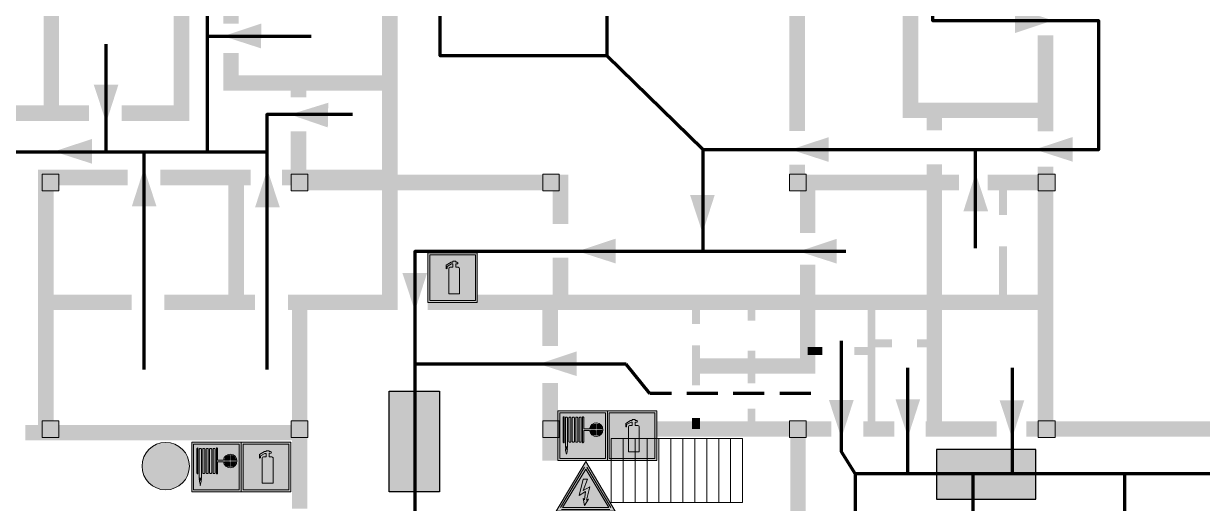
# Model space of a CAD drawing. Header units: millimetres. Extents: x 13810 to 67229, y 12374 to 21950.
# Drawn here: x 23088.9 to 23241.1, y 13890.3 to 13952.2 of the extents above; entities that cross this region are included whole.
import ezdxf

# ---------------------------------------------------------------- set-up
doc = ezdxf.new("R2010")
doc.units = ezdxf.units.MM
doc.linetypes.add('{ Wide Dash }', pattern=[12, 4, -2, 4, -2])
doc.layers.add('План_Штампы', color=7, linetype='Continuous')

# ---------------------------------------------------------------- blocks, each defined once
blk = doc.blocks.new('A$C32E8229D')
at = {"true_color": 0xffffff}
blk.add_hatch(color=7, dxfattribs=at).paths.add_polyline_path([(0, 0), (0, -8), (16, -8), (16, 0)])
h = blk.add_hatch(color=126)
h.paths.add_polyline_path([(0.2, -0.2), (15.8, -0.2), (15.8, -7.8), (0.2, -7.8)])
h.paths.add_polyline_path([(13.49, -2.05), (12.08, -2.05), (11.37, -2.63, 0.162397), (11.29, -2.84), (11.29, -3.63), (10.35, -3.63), (10.35, -4.05), (11.68, -4.05), (11.68, -3.48), (12.26, -4.28), (11.29, -5.1), (11.29, -6.78), (11.85, -6.78), (11.85, -5.44), (12.8, -4.64), (12.8, -5.94), (14.46, -5.94), (14.46, -5.39), (13.45, -5.39), (13.45, -3.97), (12.46, -2.59), (13.15, -2.59), (13.69, -3.34), (14.18, -3)], flags=16)
h.paths.add_polyline_path([(10.74, -1.82, 1), (11.8, -1.82, 1)], flags=16)
h.paths.add_polyline_path([(9.39, -3.59), (5.99, -3.59), (6.56, -3.03), (5.91, -3.03), (5.1, -3.83), (5.91, -4.64), (6.56, -4.64), (5.99, -4.09), (9.39, -4.09)], flags=16)
h.paths.add_polyline_path([(4.29, -1.08), (1.72, -1.08), (1.72, -6.6), (4.29, -6.6)], flags=16)
at = {"color": 126}
blk.add_lwpolyline([(16, -8), (0, -8), (0, 0), (16, 0)], close=True, dxfattribs=at)
blk = doc.blocks.new('A$C37112FD5')
at = {"true_color": 0xf5f5ff}
h = blk.add_hatch(color=7, dxfattribs=at)
h.dxf.hatch_style = 1
h.paths.add_polyline_path([(12.8, -7.4), (0, -7.4), (0, -20.2), (12.8, -20.2)])
h.paths.add_polyline_path([(12.29, -7.91), (12.29, -19.69), (0.51, -19.69), (0.51, -7.91)], flags=16)
h.paths.add_polyline_path([(4.98, -9.04, -0.42597), (5.17, -9.22), (5.17, -12.25), (5.17, -15.29, -0.432244), (4.98, -15.47), (4.83, -15.47, -0.42597), (4.64, -15.29), (4.64, -12.25), (4.64, -9.22, -0.432244), (4.83, -9.04)], flags=0)
h.paths.add_polyline_path([(4.28, -9.22), (4.28, -12.25), (4.28, -15.29, -0.432244), (4.09, -15.47), (3.94, -15.47, -0.42597), (3.75, -15.29), (3.75, -12.25), (3.75, -9.22, -0.432244), (3.94, -9.04), (4.09, -9.04, -0.42597)], flags=0)
h.paths.add_polyline_path([(5.72, -9.04), (5.87, -9.04, -0.42597), (6.06, -9.22), (6.06, -12.25), (6.06, -15.29, -0.432244), (5.87, -15.47), (5.72, -15.47, -0.42597), (5.53, -15.29), (5.53, -12.25), (5.53, -9.22, -0.432244)], flags=0)
h.paths.add_polyline_path([(6.42, -8.9), (6.5, -8.9, -0.42597), (6.69, -9.08), (6.69, -12.03), (8.21, -12.03, -15.824349), (8.21, -12.47), (6.69, -12.47), (6.69, -15.42, -0.432244), (6.5, -15.6), (6.42, -15.6)], flags=0)
h.paths.add_polyline_path([(3.39, -9.22), (3.39, -12.25), (3.39, -15.29, -0.432244), (3.2, -15.47), (3.05, -15.47, -0.42597), (2.85, -15.29), (2.85, -12.25), (2.85, -9.22, -0.432244), (3.05, -9.04), (3.2, -9.04, -0.42597)], flags=0)
h.paths.add_polyline_path([(2.5, -9.22), (2.5, -16.71), (1.96, -16.71), (1.96, -9.22, -0.432244), (2.15, -9.04), (2.31, -9.04, -0.42597)], flags=0)
h.paths.add_polyline_path([(1.61, -8.9), (1.61, -15.6), (1.57, -15.6, -0.42597), (1.37, -15.42), (1.37, -12.03), (1.37, -9.09, -0.432244), (1.57, -8.9)], flags=0)
h.paths.add_polyline_path([(9.76, -10.81), (9.76, -12.03), (8.49, -12.03, -0.336371)], flags=0)
h.paths.add_polyline_path([(8.49, -12.47), (9.76, -12.47), (9.76, -13.7, -0.336371)], flags=0)
h.paths.add_polyline_path([(10.11, -10.81, -0.336371), (11.38, -12.03), (10.11, -12.03)], flags=0)
h.paths.add_polyline_path([(10.11, -12.47), (11.38, -12.47, -0.336371), (10.11, -13.7)], flags=0)
h.paths.add_polyline_path([(2.5, -16.84), (2.5, -17.05), (1.97, -17.05), (1.97, -16.84)], flags=0)
h.paths.add_polyline_path([(2.5, -17.24, -0.033778), (2.24, -18.6, -0.033778), (1.97, -17.24)], flags=0)
h = blk.add_hatch(color=242)
h.dxf.hatch_style = 1
h.paths.add_polyline_path([(12.29, -7.91), (0.51, -7.91), (0.51, -19.69), (12.29, -19.69)])
h.paths.add_polyline_path([(6.42, -15.6), (6.42, -8.9), (6.5, -8.9, -0.42597), (6.69, -9.08), (6.69, -12.03), (8.21, -12.03, -15.824349), (8.21, -12.47), (6.69, -12.47), (6.69, -15.42, -0.432244), (6.5, -15.6)], flags=16)
h.paths.add_polyline_path([(5.87, -15.47), (5.72, -15.47, -0.42597), (5.53, -15.29), (5.53, -12.25), (5.53, -9.22, -0.432244), (5.72, -9.04), (5.87, -9.04, -0.42597), (6.06, -9.22), (6.06, -12.25), (6.06, -15.29, -0.432244)], flags=16)
h.paths.add_polyline_path([(4.98, -15.47), (4.83, -15.47, -0.42597), (4.64, -15.29), (4.64, -12.25), (4.64, -9.22, -0.432244), (4.83, -9.04), (4.98, -9.04, -0.42597), (5.17, -9.22), (5.17, -12.25), (5.17, -15.29, -0.432244)], flags=16)
h.paths.add_polyline_path([(4.09, -15.47), (3.94, -15.47, -0.42597), (3.75, -15.29), (3.75, -12.25), (3.75, -9.22, -0.432244), (3.94, -9.04), (4.09, -9.04, -0.42597), (4.28, -9.22), (4.28, -12.25), (4.28, -15.29, -0.432244)], flags=16)
h.paths.add_polyline_path([(3.2, -15.47), (3.05, -15.47, -0.42597), (2.85, -15.29), (2.85, -12.25), (2.85, -9.22, -0.432244), (3.05, -9.04), (3.2, -9.04, -0.42597), (3.39, -9.22), (3.39, -12.25), (3.39, -15.29, -0.432244)], flags=16)
h.paths.add_polyline_path([(2.5, -17.05), (1.97, -17.05), (1.97, -16.84), (2.5, -16.84)], flags=16)
h.paths.add_polyline_path([(2.5, -17.24, -0.033778), (2.24, -18.6, -0.033778), (1.97, -17.24)], flags=16)
h.paths.add_polyline_path([(2.5, -16.71), (1.96, -16.71), (1.96, -9.22, -0.432244), (2.15, -9.04), (2.31, -9.04, -0.42597), (2.5, -9.22)], flags=16)
h.paths.add_polyline_path([(1.61, -15.6), (1.57, -15.6, -0.42597), (1.37, -15.42), (1.37, -12.03), (1.37, -9.09, -0.432244), (1.57, -8.9), (1.61, -8.9)], flags=16)
h.paths.add_polyline_path([(8.49, -12.47), (9.76, -12.47), (9.76, -13.7, -0.336371)], flags=0)
h.paths.add_polyline_path([(10.11, -13.7), (10.11, -12.47), (11.38, -12.47, -0.336371)], flags=0)
h.paths.add_polyline_path([(8.49, -12.03, -0.336371), (9.76, -10.81), (9.76, -12.03)], flags=0)
h.paths.add_polyline_path([(10.11, -12.03), (10.11, -10.81, -0.336371), (11.38, -12.03)], flags=0)
h = blk.add_hatch(color=7, dxfattribs=at)
h.dxf.hatch_style = 1
h.paths.add_polyline_path([(1.61, -8.9), (1.57, -8.9, 0.432244), (1.37, -9.09), (1.37, -12.03), (1.37, -15.42, 0.42597), (1.57, -15.6), (1.61, -15.6)])
h.paths.add_polyline_path([(2.5, -9.22, 0.42597), (2.31, -9.04), (2.15, -9.04, 0.432244), (1.96, -9.22), (1.96, -16.71), (2.5, -16.71)])
h.paths.add_polyline_path([(2.5, -16.84), (1.97, -16.84), (1.97, -17.05), (2.5, -17.05)])
h.paths.add_polyline_path([(2.5, -17.24), (1.97, -17.24, 0.033778), (2.24, -18.6, 0.033778)])
h.paths.add_polyline_path([(3.39, -12.25), (3.39, -9.22, 0.42597), (3.2, -9.04), (3.05, -9.04, 0.432244), (2.85, -9.22), (2.85, -12.25), (2.85, -15.29, 0.42597), (3.05, -15.47), (3.2, -15.47, 0.432244), (3.39, -15.29)])
h.paths.add_polyline_path([(4.28, -12.25), (4.28, -9.22, 0.42597), (4.09, -9.04), (3.94, -9.04, 0.432244), (3.75, -9.22), (3.75, -12.25), (3.75, -15.29, 0.42597), (3.94, -15.47), (4.09, -15.47, 0.432244), (4.28, -15.29)])
h.paths.add_polyline_path([(5.17, -12.25), (5.17, -9.22, 0.42597), (4.98, -9.04), (4.83, -9.04, 0.432244), (4.64, -9.22), (4.64, -12.25), (4.64, -15.29, 0.42597), (4.83, -15.47), (4.98, -15.47, 0.432244), (5.17, -15.29)])
h.paths.add_polyline_path([(6.06, -12.25), (6.06, -9.22, 0.42597), (5.87, -9.04), (5.72, -9.04, 0.432244), (5.53, -9.22), (5.53, -12.25), (5.53, -15.29, 0.42597), (5.72, -15.47), (5.87, -15.47, 0.432244), (6.06, -15.29)])
h.paths.add_polyline_path([(6.69, -12.47), (8.21, -12.47, 15.824349), (8.21, -12.03), (6.69, -12.03), (6.69, -9.08, 0.42597), (6.5, -8.9), (6.42, -8.9), (6.42, -15.6), (6.5, -15.6, 0.432244), (6.69, -15.42)])
h.paths.add_polyline_path([(8.49, -12.47), (9.76, -12.47), (9.76, -13.7, -0.336371)], flags=16)
h.paths.add_polyline_path([(8.49, -12.03, -0.336371), (9.76, -10.81), (9.76, -12.03)], flags=16)
h.paths.add_polyline_path([(10.11, -12.47), (11.38, -12.47, -0.336371), (10.11, -13.7)], flags=16)
h.paths.add_polyline_path([(10.11, -12.03), (10.11, -10.81, -0.336371), (11.38, -12.03)], flags=16)
h = blk.add_hatch(color=242)
h.dxf.hatch_style = 1
h.paths.add_polyline_path([(9.76, -10.81, 0.336371), (8.49, -12.03), (9.76, -12.03)])
h.paths.add_polyline_path([(10.11, -10.81), (10.11, -12.03), (11.38, -12.03, 0.336371)])
h.paths.add_polyline_path([(11.38, -12.47), (10.11, -12.47), (10.11, -13.7, 0.336371)])
h.paths.add_polyline_path([(9.76, -12.47), (8.49, -12.47, 0.336371), (9.76, -13.7)])
at = {"color": 242, "lineweight": 5}
for p, q in [((0, -20.2), (0, -7.4)), ((0, -7.4), (12.8, -7.4)), ((1.37, -12.03), (1.37, -9.08)), ((1.57, -8.9), (1.61, -8.9)), ((1.61, -8.9), (1.61, -15.6)), ((2.15, -9.04), (2.31, -9.04)), ((3.05, -9.04), (3.2, -9.04)), ((3.94, -9.04), (4.09, -9.04)), ((4.83, -9.04), (4.98, -9.04)), ((5.72, -9.04), (5.87, -9.04)), ((6.42, -8.9), (6.42, -15.6)), ((6.5, -8.9), (6.42, -8.9)), ((6.69, -12.03), (6.69, -9.08)), ((12.8, -20.2), (12.8, -7.4)), ((1.37, -12.03), (1.37, -15.42)), ((1.96, -16.71), (1.96, -9.22)), ((2.5, -16.71), (2.5, -9.22)), ((2.85, -12.25), (2.85, -9.22)), ((3.39, -12.25), (3.39, -9.22)), ((3.75, -12.25), (3.75, -9.22)), ((4.28, -12.25), (4.28, -9.22)), ((4.64, -12.25), (4.64, -9.22)), ((5.17, -12.25), (5.17, -9.22)), ((5.53, -12.25), (5.53, -9.22)), ((6.06, -12.25), (6.06, -9.22)), ((8.21, -12.03), (6.69, -12.03)), ((9.76, -12.03), (8.49, -12.03)), ((9.76, -10.81), (9.76, -12.03)), ((10.11, -10.81), (10.11, -12.03)), ((11.38, -12.03), (10.11, -12.03)), ((2.85, -12.25), (2.85, -15.29)), ((3.39, -12.25), (3.39, -15.29)), ((3.75, -12.25), (3.75, -15.29)), ((4.28, -12.25), (4.28, -15.29)), ((4.64, -12.25), (4.64, -15.29)), ((5.17, -12.25), (5.17, -15.29)), ((5.53, -12.25), (5.53, -15.29)), ((6.06, -12.25), (6.06, -15.29)), ((8.21, -12.47), (6.69, -12.47)), ((6.69, -12.47), (6.69, -15.42)), ((9.76, -12.47), (8.49, -12.47)), ((9.76, -12.47), (9.76, -13.7)), ((11.38, -12.47), (10.11, -12.47)), ((10.11, -12.47), (10.11, -13.7)), ((1.57, -15.6), (1.61, -15.6)), ((1.96, -16.71), (2.5, -16.71)), ((1.97, -16.84), (2.5, -16.84)), ((1.97, -17.05), (1.97, -16.84)), ((2.5, -17.05), (1.97, -17.05)), ((1.97, -17.24), (2.5, -17.24)), ((2.5, -16.84), (2.5, -17.05)), ((3.05, -15.47), (3.2, -15.47)), ((3.94, -15.47), (4.09, -15.47)), ((4.83, -15.47), (4.98, -15.47)), ((5.72, -15.47), (5.87, -15.47)), ((6.42, -15.6), (6.5, -15.6)), ((0, -20.2), (12.8, -20.2))]:
    blk.add_line(p, q, dxfattribs=at)
blk.add_lwpolyline([(0.51, -7.91), (12.29, -7.91), (12.29, -19.69), (0.51, -19.69)], close=True, dxfattribs=at)
for centre, radius, start, end in [((1.56, -9.09), 0.182, 87.1027, 180.6071), ((2.15, -9.22), 0.182, 87.1027, 180.6071), ((2.32, -9.22), 0.182, 359.3929, 92.8973), ((3.04, -9.22), 0.182, 87.1027, 180.6071), ((3.21, -9.22), 0.182, 359.3929, 92.8973), ((3.93, -9.22), 0.182, 87.1027, 180.6071), ((4.1, -9.22), 0.182, 359.3929, 92.8973), ((4.82, -9.22), 0.182, 87.1027, 180.6071), ((4.99, -9.22), 0.182, 359.3929, 92.8973), ((5.71, -9.22), 0.182, 87.1027, 180.6071), ((5.88, -9.22), 0.182, 359.3929, 92.8973), ((6.51, -9.09), 0.182, 359.3929, 92.8973), ((9.93, -12.25), 1.74, 187.2319, 172.7681), ((9.93, -12.25), 1.46, 96.9927, 171.3585), ((9.93, -12.25), 1.46, 8.6415, 83.0073), ((9.93, -12.25), 1.46, 188.6415, 263.0073), ((9.93, -12.25), 1.46, 276.9927, 351.3585), ((1.56, -15.42), 0.182, 179.3929, 272.8973), ((12.17, -15.98), 10.27, 187.041, 194.7793), ((-7.7, -15.98), 10.27, 345.2207, 352.959), ((3.04, -15.29), 0.182, 179.3929, 272.8973), ((3.21, -15.29), 0.182, 267.1027, 0.6071), ((3.93, -15.29), 0.182, 179.3929, 272.8973), ((4.1, -15.29), 0.182, 267.1027, 0.6071), ((4.82, -15.29), 0.182, 179.3929, 272.8973), ((4.99, -15.29), 0.182, 267.1027, 0.6071), ((5.71, -15.29), 0.182, 179.3929, 272.8973), ((5.88, -15.29), 0.182, 267.1027, 0.6071), ((6.51, -15.42), 0.182, 267.1027, 0.6071)]:
    blk.add_arc(centre, radius, start, end, dxfattribs=at)
blk = doc.blocks.new('A$C3AD82952')
at = {"true_color": 0xf5f5ff}
h = blk.add_hatch(color=7, dxfattribs=at)
h.dxf.hatch_style = 1
h.paths.add_polyline_path([(8.21, 8.73, 0.414214), (7.89, 9.05), (7.22, 9.05), (7.22, 9.92), (7.59, 9.92, 1), (7.57, 10.36), (7.22, 10.36), (7.22, 10.6), (6.43, 10.6), (6.43, 10.36), (6.01, 10.36), (4.74, 9.59), (4.74, 8.69), (4.98, 8.73), (4.98, 9.26), (6.12, 9.91), (6.43, 9.91), (6.43, 9.05), (5.76, 9.05, 0.414214), (5.44, 8.73), (5.44, 2.2), (8.21, 2.2)], flags=0)
h.paths.add_polyline_path([(12.8, 12.8), (0, 12.8), (0, 0), (12.8, 0)])
h.paths.add_polyline_path([(0.51, 12.29), (12.29, 12.29), (12.29, 0.51), (0.51, 0.51)], flags=16)
h.paths.add_polyline_path([(4.74, 9.59), (6.01, 10.36), (6.43, 10.36), (6.43, 10.6), (7.22, 10.6), (7.22, 10.36), (7.59, 10.36, -0.94586), (7.59, 9.92), (7.22, 9.92), (7.22, 9.05), (7.89, 9.05, -0.414214), (8.21, 8.73), (8.21, 2.2), (5.44, 2.2), (5.44, 8.73, -0.414214), (5.76, 9.05), (6.43, 9.05), (6.43, 9.91), (6.12, 9.91), (4.98, 9.26), (4.98, 8.73), (4.74, 8.69)], flags=0)
h = blk.add_hatch(color=242)
h.dxf.hatch_style = 1
h.paths.add_polyline_path([(12.29, 12.29), (0.51, 12.29), (0.51, 0.51), (12.29, 0.51)])
h.paths.add_polyline_path([(4.74, 8.69), (4.74, 9.59), (6.01, 10.36), (6.43, 10.36), (6.43, 10.6), (7.22, 10.6), (7.22, 10.36), (7.59, 10.36, -0.94586), (7.59, 9.92), (7.22, 9.92), (7.22, 9.05), (7.89, 9.05, -0.414214), (8.21, 8.73), (8.21, 2.2), (5.44, 2.2), (5.44, 8.73, -0.414214), (5.76, 9.05), (6.43, 9.05), (6.43, 9.91), (6.12, 9.91), (4.98, 9.26), (4.98, 8.73)], flags=16)
h = blk.add_hatch(color=7, dxfattribs=at)
h.dxf.hatch_style = 1
h.paths.add_polyline_path([(8.21, 8.73, 0.414214), (7.89, 9.05), (7.22, 9.05), (7.22, 9.92), (7.59, 9.92, 1), (7.57, 10.36), (7.22, 10.36), (7.22, 10.6), (6.43, 10.6), (6.43, 10.36), (6.01, 10.36), (4.74, 9.59), (4.74, 8.69), (4.98, 8.73), (4.98, 9.26), (6.12, 9.91), (6.43, 9.91), (6.43, 9.05), (5.76, 9.05, 0.414214), (5.44, 8.73), (5.44, 2.2), (8.21, 2.2)])
at = {"color": 242, "lineweight": 5}
for p, q in [((0, 0), (0, 12.8)), ((0, 12.8), (12.8, 12.8)), ((12.8, 0), (12.8, 12.8)), ((6.01, 10.36), (4.74, 9.59)), ((4.74, 9.59), (4.74, 8.69)), ((4.98, 9.26), (6.12, 9.91)), ((4.98, 8.73), (4.98, 9.26)), ((6.01, 10.36), (6.43, 10.36)), ((6.12, 9.91), (6.43, 9.91)), ((7.22, 10.6), (6.43, 10.6)), ((6.43, 10.6), (6.43, 10.36)), ((6.43, 9.91), (6.43, 9.05)), ((7.22, 10.36), (7.22, 10.6)), ((7.59, 10.36), (7.22, 10.36)), ((7.22, 9.05), (7.22, 9.92)), ((7.59, 9.92), (7.22, 9.92)), ((4.74, 8.69), (4.98, 8.73)), ((5.44, 2.2), (5.44, 8.73)), ((5.76, 9.05), (6.43, 9.05)), ((7.89, 9.05), (7.22, 9.05)), ((8.21, 2.2), (8.21, 8.73)), ((0, 0), (12.8, 0)), ((5.44, 2.2), (8.21, 2.2))]:
    blk.add_line(p, q, dxfattribs=at)
blk.add_lwpolyline([(0.51, 12.29), (12.29, 12.29), (12.29, 0.51), (0.51, 0.51)], close=True, dxfattribs=at)
for centre, radius, start, end in [((7.58, 10.14), 0.223, 273.1875, 86.8125), ((5.76, 8.73), 0.32, 90, 180), ((7.89, 8.73), 0.32, 0, 90)]:
    blk.add_arc(centre, radius, start, end, dxfattribs=at)
blk = doc.blocks.new('A$C7B8C2D5B')
at = {"lineweight": 0}
h = blk.add_hatch(color=5, dxfattribs=at)
h.dxf.hatch_style = 1
h.paths.add_polyline_path([(1.397, -3.024, 1), (-2.112, -3.024, 1)])
at = {"color": 5, "lineweight": 0}
blk.add_circle((-0.358, -3.024), 1.755, dxfattribs=at)
blk = doc.blocks.new('A$C3E6D3DDE')
at = {"lineweight": 5}
h = blk.add_hatch(color=40, dxfattribs=at)
h.paths.add_polyline_path([(24.1, 1.45), (16.46, -11.35), (31.74, -11.35)])
h.paths.add_polyline_path([(24.09, -0.46), (30.03, -10.41), (18.14, -10.41)], flags=16)
h.paths.add_polyline_path([(24.54, -3.08), (23.41, -6.02), (25.13, -5.01), (24.33, -8.5), (24.82, -8.27), (23.79, -9.86), (23.4, -8.04), (23.8, -8.43), (24.04, -6.29), (22.39, -7.25), (23.44, -3.08)], flags=0)
h = blk.add_hatch(color=256, dxfattribs=at)
h.paths.add_polyline_path([(24.37, 0.03, 0.567511), (23.82, 0.03), (17.59, -10.4, 0.582454), (17.86, -10.88), (30.32, -10.88, 0.582149), (30.6, -10.4)])
h.paths.add_polyline_path([(24.09, -0.46), (18.14, -10.41), (30.03, -10.41)], flags=16)
h.paths.add_polyline_path([(24.54, -3.08), (23.41, -6.02), (25.13, -5.01), (24.33, -8.5), (24.82, -8.27), (23.79, -9.86), (23.4, -8.04), (23.8, -8.43), (24.04, -6.29), (22.39, -7.25), (23.44, -3.08)], flags=0)
h = blk.add_hatch(color=40, dxfattribs=at)
h.paths.add_polyline_path([(24.09, -0.46), (18.14, -10.41), (30.03, -10.41)])
h.paths.add_polyline_path([(24.82, -8.27), (23.79, -9.86), (23.4, -8.04), (23.8, -8.43), (24.04, -6.29), (22.39, -7.25), (23.44, -3.08), (24.54, -3.08), (23.41, -6.02), (25.13, -5.01), (24.33, -8.5)], flags=16)
at = {"color": 40, "lineweight": 5}
for p, q in [((16.46, -11.35), (24.1, 1.45)), ((24.1, 1.45), (31.74, -11.35))]:
    blk.add_line(p, q, dxfattribs=at)
at = {"lineweight": 5}
for p, q in [((17.59, -10.4), (23.82, 0.03)), ((24.37, 0.03), (30.6, -10.4)), ((18.14, -10.41), (24.09, -0.46)), ((24.09, -0.46), (30.03, -10.41)), ((23.44, -3.08), (22.39, -7.25)), ((23.41, -6.02), (24.54, -3.08)), ((25.13, -5.01), (23.41, -6.02)), ((24.54, -3.08), (23.44, -3.08)), ((24.33, -8.5), (25.13, -5.01)), ((22.39, -7.25), (24.04, -6.29)), ((23.8, -8.43), (23.4, -8.04)), ((23.4, -8.04), (23.79, -9.86)), ((23.79, -9.86), (24.82, -8.27)), ((24.04, -6.29), (23.8, -8.43)), ((24.82, -8.27), (24.33, -8.5)), ((17.86, -10.88), (30.32, -10.88)), ((18.14, -10.41), (30.03, -10.41))]:
    blk.add_line(p, q, dxfattribs=at)
at = {"color": 50, "lineweight": 5}
blk.add_line((31.74, -11.35), (16.46, -11.35), dxfattribs=at)

msp = doc.modelspace()

# ---------------------------------------------------------------- hatches: boundary and pattern name
at = {"lineweight": 0}
h = msp.add_hatch(color=256, dxfattribs=at)
h.dxf.hatch_style = 1
h.paths.add_polyline_path([(23093.44, 13932.82), (23091.29, 13932.82), (23091.29, 13930.66), (23093.44, 13930.66)])
h = msp.add_hatch(color=256, dxfattribs=at)
h.dxf.hatch_style = 1
h.paths.add_polyline_path([(23125.62, 13932.82), (23123.46, 13932.82), (23123.46, 13930.66), (23125.62, 13930.66)])
h = msp.add_hatch(color=256, dxfattribs=at)
h.dxf.hatch_style = 1
h.paths.add_polyline_path([(23158.08, 13932.8), (23155.93, 13932.8), (23155.93, 13930.65), (23158.08, 13930.65)])
h = msp.add_hatch(color=256, dxfattribs=at)
h.dxf.hatch_style = 1
h.paths.add_polyline_path([(23189.97, 13932.8), (23187.81, 13932.8), (23187.81, 13930.65), (23189.97, 13930.65)])
h = msp.add_hatch(color=256, dxfattribs=at)
h.dxf.hatch_style = 1
h.paths.add_polyline_path([(23222.1, 13932.8), (23219.94, 13932.8), (23219.94, 13930.65), (23222.1, 13930.65)])
h = msp.add_hatch(color=256, dxfattribs=at)
h.dxf.hatch_style = 1
h.paths.add_polyline_path([(23093.44, 13900.97), (23091.29, 13900.97), (23091.29, 13898.81), (23093.44, 13898.81)])
h = msp.add_hatch(color=256, dxfattribs=at)
h.dxf.hatch_style = 1
h.paths.add_polyline_path([(23125.62, 13900.97), (23123.46, 13900.97), (23123.46, 13898.81), (23125.62, 13898.81)])
h = msp.add_hatch(color=256, dxfattribs=at)
h.dxf.hatch_style = 1
h.paths.add_polyline_path([(23158.08, 13900.97), (23155.93, 13900.97), (23155.93, 13898.81), (23158.08, 13898.81)])
h = msp.add_hatch(color=256, dxfattribs=at)
h.dxf.hatch_style = 1
h.paths.add_polyline_path([(23189.97, 13900.97), (23187.81, 13900.97), (23187.81, 13898.81), (23189.97, 13898.81)])
h = msp.add_hatch(color=256, dxfattribs=at)
h.dxf.hatch_style = 1
h.paths.add_polyline_path([(23222.1, 13900.97), (23219.94, 13900.97), (23219.94, 13898.81), (23222.1, 13898.81)])

# ---------------------------------------------------------------- linework, layer by layer
at = {"color": 126, "lineweight": 100, "true_color": 0x008754}
for points in [[(23044.08, 13964.19), (23044.08, 13960.42), (23053.92, 13960.42), (23053.92, 13935.69), (23033.44, 13935.69), (23112.64, 13935.69), (23112.64, 14033.45), (23100.1, 14033.45), (23153.43, 14033.45), (23159.91, 14031.4), (23213.9, 14031.4), (23213.9, 14039.44), (23195.98, 14039.44)], [(23164.2, 14012.08), (23164.2, 14012.08), (23164.2, 13948.08), (23142.7, 13948.08), (23142.7, 13979.08)], [(23176.6, 13935.99), (23179.37, 13935.99), (23227.76, 13935.99), (23227.76, 13952.6), (23206.33, 13952.6), (23206.33, 13974.71)], [(23112.64, 13950.59), (23126.04, 13950.59)], [(23099.55, 13935.69), (23099.55, 13949.56)], [(23176.6, 13935.99), (23164.2, 13948.08)], [(23131.36, 13940.49), (23120.32, 13940.49), (23120.32, 13935.69)], [(23104.44, 13935.69), (23104.44, 13907.59)], [(23112.64, 13935.69), (23120.32, 13935.69), (23120.32, 13907.59)], [(23176.6, 13935.99), (23176.6, 13922.84)], [(23211.79, 13935.99), (23211.79, 13923.25)], [(23195.06, 13922.84), (23139.43, 13922.84), (23139.43, 13862.73)], [(23194.49, 13911.31), (23194.49, 13897.04), (23196.27, 13894.15)], [(23166.7, 13908.29), (23139.43, 13908.29)], [(23169.76, 13904.49), (23166.7, 13908.29)], [(23203.07, 13894.15), (23203.07, 13907.81)], [(23216.59, 13894.15), (23216.59, 13907.81)], [(23245.55, 13870.17), (23245.55, 13894.15), (23196.27, 13894.15), (23196.27, 13874.82)], [(23211.49, 13894.15), (23211.49, 13874.82)], [(23231.08, 13894.15), (23231.08, 13874.82)]]:
    msp.add_lwpolyline(points, dxfattribs=at)
at = {"lineweight": 0}
for points, const_width in [([(23122.26, 13932.37), (23136.19, 13932.37), (23136.19, 14028.06)], 2), ([(23188.8, 14013.99), (23188.8, 13938.38)], 2), ([(23101.54, 13940.67), (23109.29, 13940.67), (23109.29, 13985.91)], 2), ([(23203.44, 13962.93), (23203.44, 13941.03), (23220.87, 13941.03)], 2), ([(23115.67, 13957.33), (23115.67, 13952.21)], 2), ([(23092.48, 13956.09), (23092.48, 13940.67)], 2), ([(23220.87, 13950.72), (23220.87, 13938.32)], 2), ([(23115.67, 13948.43), (23115.67, 13944.57), (23136.19, 13944.57)], 2), ([(23124.39, 13944.57), (23124.39, 13942.7)], 2), ([(23071.06, 13940.67), (23097.32, 13940.67)], 2), ([(23206.52, 13941.03), (23206.52, 13938.45)], 2), ([(23124.39, 13938.32), (23124.39, 13932.37)], 2), ([(23188.8, 13934.05), (23188.8, 13931.63)], 2), ([(23206.52, 13934.07), (23206.52, 13899.92)], 2), ([(23220.87, 13933.77), (23220.87, 13899.92), (23218.4, 13899.92)], 2), ([(23091.76, 13916.26), (23091.76, 13932.37), (23102.32, 13932.37)], 2), ([(23106.57, 13932.37), (23118.23, 13932.37)], 2), ([(23116.34, 13916.26), (23116.34, 13932.37)], 2), ([(23136.19, 13932.37), (23136.19, 13916.26), (23124.54, 13916.26), (23136.96, 13916.26)], 2), ([(23159.25, 13931.73), (23124.54, 13931.73)], 2), ([(23158.24, 13926.37), (23158.24, 13931.73)], 2), ([(23209.7, 13931.73), (23187.79, 13931.73)], 2), ([(23190.16, 13931.77), (23190.16, 13925.2)], 2), ([(23219.94, 13931.73), (23213.38, 13931.73)], 2), ([(23215.38, 13931.73), (23215.38, 13927.55)], 1), ([(23215.38, 13916.26), (23215.38, 13923.49)], 1), ([(23158.24, 13916.26), (23158.24, 13922.04)], 2), ([(23175.73, 13908.05), (23190.16, 13908.05), (23190.16, 13921.12)], 2), ([(23102.83, 13916.26), (23091.76, 13916.26), (23091.76, 13916.26)], 2), ([(23091.76, 13916.26), (23091.76, 13899.45)], 2), ([(23118.78, 13916.26), (23107.09, 13916.26)], 2), ([(23124.54, 13899.45), (23124.54, 13916.26), (23123.06, 13916.26)], 2), ([(23141.09, 13916.26), (23220.87, 13916.26)], 2), ([(23156.9, 13916.26), (23156.9, 13910.65)], 2), ([(23175.73, 13916.26), (23175.73, 13913.47)], 1), ([(23182.89, 13916.26), (23182.89, 13913.9)], 1), ([(23198.39, 13899.92), (23198.39, 13916.26), (23198.39, 13916.26), (23198.39, 13910.98), (23201.04, 13910.98)], 1), ([(23175.73, 13905.55), (23175.73, 13910.7)], 1), ([(23182.89, 13905.83), (23182.89, 13910.05)], 1), ([(23190.16, 13909.99), (23192.03, 13909.99)], 1), ([(23198.39, 13909.99), (23196.18, 13909.99)], 1), ([(23206.52, 13910.98), (23204.29, 13910.98)], 1), ([(23156.9, 13899.92), (23156.9, 13905.88)], 2), ([(23182.89, 13899.92), (23182.89, 13902.57)], 1), ([(23175.73, 13899.92), (23175.73, 13901.33)], 1), ([(23089.13, 13899.45), (23124.54, 13899.45), (23124.54, 13889.63)], 2), ([(23193.19, 13899.92), (23156.9, 13899.92), (23156.9, 13895.86)], 2), ([(23188.91, 13899.92), (23188.91, 13864.48), (23188.91, 13887.08), (23194.07, 13887.08)], 2), ([(23201.36, 13899.92), (23197.32, 13899.92)], 2), ([(23214.56, 13899.92), (23205.41, 13899.92)], 2), ([(23218.4, 13899.92), (23319.34, 13899.92)], 2)]:
    msp.add_lwpolyline(points, dxfattribs=dict(at, const_width=const_width))
for points in [[(23091.29, 13932.82), (23093.44, 13932.82), (23093.44, 13930.66), (23091.29, 13930.66)], [(23123.46, 13932.82), (23125.62, 13932.82), (23125.62, 13930.66), (23123.46, 13930.66)], [(23155.93, 13932.8), (23158.08, 13932.8), (23158.08, 13930.65), (23155.93, 13930.65)], [(23187.81, 13932.8), (23189.97, 13932.8), (23189.97, 13930.65), (23187.81, 13930.65)], [(23219.94, 13932.8), (23222.1, 13932.8), (23222.1, 13930.65), (23219.94, 13930.65)], [(23091.29, 13900.97), (23093.44, 13900.97), (23093.44, 13898.81), (23091.29, 13898.81)], [(23123.46, 13900.97), (23125.62, 13900.97), (23125.62, 13898.81), (23123.46, 13898.81)], [(23155.93, 13900.97), (23158.08, 13900.97), (23158.08, 13898.81), (23155.93, 13898.81)], [(23187.81, 13900.97), (23189.97, 13900.97), (23189.97, 13898.81), (23187.81, 13898.81)], [(23219.94, 13900.97), (23222.1, 13900.97), (23222.1, 13898.81), (23219.94, 13898.81)], [(23164.79, 13890.46), (23166.33, 13890.46), (23166.33, 13898.72), (23164.79, 13898.72)], [(23166.33, 13890.46), (23167.87, 13890.46), (23167.87, 13898.72), (23166.33, 13898.72)], [(23167.87, 13890.46), (23169.41, 13890.46), (23169.41, 13898.72), (23167.87, 13898.72)], [(23169.41, 13890.46), (23170.95, 13890.46), (23170.95, 13898.72), (23169.41, 13898.72)], [(23170.95, 13890.46), (23172.49, 13890.46), (23172.49, 13898.72), (23170.95, 13898.72)], [(23172.49, 13890.46), (23174.03, 13890.46), (23174.03, 13898.72), (23172.49, 13898.72)], [(23174.03, 13890.46), (23175.57, 13890.46), (23175.57, 13898.72), (23174.03, 13898.72)], [(23175.57, 13890.46), (23177.12, 13890.46), (23177.12, 13898.72), (23175.57, 13898.72)], [(23177.12, 13890.46), (23178.66, 13890.46), (23178.66, 13898.72), (23177.12, 13898.72)], [(23178.66, 13890.46), (23180.2, 13890.46), (23180.2, 13898.72), (23178.66, 13898.72)], [(23180.2, 13890.46), (23181.74, 13890.46), (23181.74, 13898.72), (23180.2, 13898.72)]]:
    msp.add_lwpolyline(points, close=True, dxfattribs=at)
at = {"color": 126, "linetype": '{ Wide Dash }', "lineweight": 100, "true_color": 0x008754}
msp.add_lwpolyline([(23190.55, 13904.49), (23169.76, 13904.49)], dxfattribs=at)
at = {"layer": 'План_Штампы', "color": 126, "true_color": 0x008754}
for points in [[(23216.94, 13951.02), (23216.95, 13954.21), (23221.84, 13952.64)], [(23119.58, 13952.23), (23119.57, 13949.03), (23114.67, 13950.61)], [(23097.95, 13944.37), (23101.14, 13944.36), (23099.56, 13939.46)], [(23128.24, 13942.02), (23128.18, 13938.83), (23123.31, 13940.5)], [(23097.73, 13937.35), (23097.72, 13934.16), (23092.82, 13935.73)], [(23192.87, 13937.58), (23192.86, 13934.39), (23187.97, 13935.97)], [(23224.38, 13937.6), (23224.38, 13934.41), (23219.48, 13935.99)], [(23106.06, 13928.64), (23102.87, 13928.65), (23104.45, 13933.55)], [(23121.98, 13928.52), (23118.79, 13928.53), (23120.37, 13933.43)], [(23213.46, 13928.02), (23210.27, 13928.03), (23211.84, 13932.93)], [(23174.96, 13930.12), (23178.15, 13930.12), (23176.57, 13925.22)], [(23165.35, 13924.48), (23165.34, 13921.29), (23160.44, 13922.86)], [(23193.9, 13924.46), (23193.9, 13921.27), (23189, 13922.84)], [(23137.81, 13920.07), (23141, 13920.06), (23139.43, 13915.16)], [(23160.34, 13909.94), (23160.33, 13906.75), (23155.43, 13908.32)], [(23192.9, 13903.66), (23196.09, 13903.66), (23194.51, 13898.76)], [(23201.49, 13903.77), (23204.68, 13903.77), (23203.1, 13898.87)], [(23214.94, 13903.64), (23218.13, 13903.64), (23216.55, 13898.74)]]:
    msp.add_solid(points, dxfattribs=at)

# ---------------------------------------------------------------- block references
for name, p, xscale, yscale, zscale in [('A$C3AD82952', (23141.09, 13916.26), 0.5, 0.5, 0.5), ('A$C37112FD5', (23157.88, 13905.96), 0.4999987203627825, 0.4999987203627825, 0.4999987203627825), ('A$C3AD82952', (23164.28, 13895.86), 0.5, 0.5, 0.5), ('A$C7B8C2D5B', (23107.87, 13900.4), 1.741935482621193, 1.741935482621193, 1.741935482621193), ('A$C37112FD5', (23110.6, 13901.93), 0.4999987203627825, 0.4999987203627825, 0.4999987203627825), ('A$C3AD82952', (23117, 13891.83), 0.5, 0.5, 0.5), ('A$C3E6D3DDE', (23149.44, 13894.99), 0.5, 0.5, 0.5)]:
    msp.add_blockref(name, p, dxfattribs=dict(xscale=xscale, yscale=yscale, zscale=zscale))
at = {"layer": 'План_Штампы', "color": 126, "true_color": 0x008754, "xscale": 0.8100087101568005, "yscale": 0.8100087101568005, "zscale": 0.8100087101568005, "rotation": 89.99786532371444}
msp.add_blockref('A$C32E8229D', (23136.12, 13891.83), dxfattribs=at)
at = {"layer": 'План_Штампы', "color": 126, "true_color": 0x008754, "xscale": -0.8, "yscale": 0.8, "zscale": 0.8}
msp.add_blockref('A$C32E8229D', (23219.6, 13897.28), dxfattribs=at)

doc.saveas('drawing.dxf')
